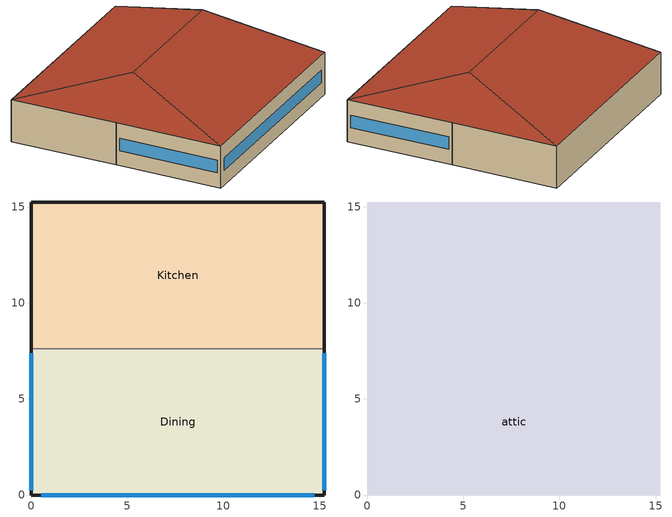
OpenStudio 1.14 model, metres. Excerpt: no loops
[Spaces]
Dining
 floor ground: 15.24,7.62 15.24,0 0,0 0,7.62 z0
 wall outside: 0,7.62 0,0 15.24,0 15.24,7.62 z0:3.05
 wall to Kitchen: 15.24,7.62 0,7.62 z0:3.05
 window: 0.51,0 14.73,0 / 0,7.37 0,0.25 / 15.24,0.25 15.24,7.37 z1.07:1.98
Kitchen
 floor ground: 15.24,15.24 15.24,7.62 0,7.62 0,15.24 z0
 wall outside: 15.24,7.62 15.24,15.24 0,15.24 0,7.62 z0:3.05
attic
 floor to Dining: 15.24,7.62 15.24,0 0,0 0,7.62 z3.05
 floor to Kitchen: 15.24,15.24 15.24,7.62 0,7.62 0,15.24 z3.05
 roof outside: 12.7,7.62,5.59 15.24,15.24,3.05 0,15.24,3.05 2.54,7.62,5.59; 12.7,7.62,5.59 15.24,0,3.05 15.24,15.24,3.05; 2.54,7.62,5.59 0,15.24,3.05 0,0,3.05; 2.54,7.62,5.59 0,0,3.05 15.24,0,3.05 12.7,7.62,5.59
[Site]
Boise Air Terminal  Uo_ID_USA: Latitude {deg}=43.62; Longitude {deg}=-116.21; Time Zone {hr}=-7; Elevation {m}=701; Terrain=City
[Building]
90.1-2013-QuickServiceRestaurant-ASHRAE 169-5B created: 2018-06-11 17:50:23 -0700: North Axis {deg}=0; Default Construction Set=90.1-2013 - QckSrvRest - ASHRAE 169-5B; Standards Building Type=QuickServiceRestaurant
[Site:GroundTemperature:BuildingSurface]
20.09, 20.09, 20.11, 20.19, 20.32, 22.66, 23.14, 23.28, 23.26, 20.96, 20.51, 20.27
[Site:WaterMainsTemperature]
Calculation Method=Correlation; Annual Average Outdoor Air Temperature {C}=11.15; Maximum Difference In Monthly Average Outdoor Air Temperatures {deltaC}=26.2
[SizingPeriod:DesignDay] Barometric Pressure {Pa}=93182; Sky Clearness=0; Rain Indicator=0; Snow Indicator=0; Day of Month=21; Daylight Saving Time Indicator=0; Humidity Indicating Type=Wetbulb; Dry-Bulb Temperature Range Modifier Type=DefaultMultipliers
Name | Maximum Dry-Bulb Temperature {C} | Daily Dry-Bulb Temperature Range {deltaC} | Humidity Indicating Conditions at Maximum Dry-Bulb | Wind Speed {m/s} | Wind Direction {deg} | Month | Day Type | Solar Model Indicator | ASHRAE Taub | ASHRAE Taud
Boise Air Terminal  Uo Ann Htg 99.6% Condns DB | -16.3 | 0 | -16.3 | 2.3 | 120 | 12 | WinterDesignDay | ASHRAEClearSky
Boise Air Terminal  Uo Ann Clg .4% Condns DB=>MWB | 36.7 | 16.7 | 17.9 | 4.2 | 330 | 7 | SummerDesignDay | ASHRAETau | 0.398 | 2.125
[ClimateZones]
Climate Zone Value 1=5B
[Material:NoMass] Thermal Absorptance=0.9; Solar Absorptance=0.7
Name | Roughness | Thermal Resistance {m2-K/W} | Visible Absorptance
CP02 CARPET PAD | VeryRough | 0.21648 | 0.8
Typical Insulation R-14.97 | Smooth | 2.63723 | 0.7
Typical Carpet Pad | Smooth | 0.21648 | 0.8
Typical Insulation R-17.43 | Smooth | 3.06942 | 0.7
Typical Insulation R-45.98; Typical Insulation R-45.98 1 | Smooth | 8.09839 | 0.7
Typical Insulation R-1.15 | Smooth | 0.202509 | 0.7
Typical Insulation R-1.15 1 | Smooth | 0.202527 | 0.7
[Material]
Name | Roughness | Thickness {m} | Conductivity {W/m-K} | Density {kg/m3} | Specific Heat {J/kg-K} | Thermal Absorptance | Solar Absorptance | Visible Absorptance
100mm Normalweight concrete floor | MediumSmooth | 0.1016 | 2.31 | 2322 | 832
G01 13mm gypsum board | Smooth | 0.0127 | 0.16 | 800 | 1090 | 0.9 | 0.7 | 0.5
4 in. Normalweight Concrete Floor | MediumRough | 0.1016 | 2.31 | 2322 | 832 | 0.9 | 0.7 | 0.7
25mm Stucco | Smooth | 0.0254 | 0.72 | 1856 | 840 | 0.9 | 0.7 | 0.7
5/8 in. Gypsum Board | MediumSmooth | 0.0159 | 0.16 | 800 | 1090 | 0.9 | 0.7 | 0.7
8 in. Normalweight Concrete Floor | MediumRough | 0.2032 | 2.31 | 2322 | 832 | 0.9 | 0.7 | 0.7
8 in. Concrete Block Basement Wall | MediumRough | 0.2032 | 1.326 | 1842 | 912 | 0.9 | 0.7 | 0.7
F08 Metal surface | Smooth | 0.0008 | 45.28 | 7824 | 500 | 0.9 | 0.7 | 0.7
G05 25mm wood | MediumSmooth | 0.0254 | 0.15 | 608 | 1630 | 0.9 | 0.5 | 0.5
5/8 in. Plywood | Smooth | 0.0159 | 0.12 | 544 | 1210 | 0.9 | 0.7 | 0.7
Asphalt Shingles | VeryRough | 0.0032 | 0.04 | 1120 | 1260 | 0.9 | 0.7 | 0.7
Std Wood 6inch | MediumSmooth | 0.15 | 0.12 | 540 | 1210 | 0.9 | 0.7 | 0.7
[Construction]
Typical Insulated Exterior Mass Floor R-17.54: Typical Insulation R-14.97, 4 in. Normalweight Concrete Floor, Typical Carpet Pad
Typical Insulated Wood Framed Exterior Wall R-19.61: 25mm Stucco, 5/8 in. Gypsum Board, Typical Insulation R-17.43, 5/8 in. Gypsum Board
Typical Wood Joist Attic Floor R-47.62: 5/8 in. Gypsum Board, Typical Insulation R-45.98
Typical Interior Floor: 100mm Normalweight concrete floor, CP02 CARPET PAD
Typical Interior Wall: G01 13mm gypsum board, G01 13mm gypsum board
Typical Interior Ceiling: CP02 CARPET PAD, 100mm Normalweight concrete floor
Typical Insulated Carpeted 8in Slab Floor: 8 in. Normalweight Concrete Floor, Typical Carpet Pad
Typical Insulated Basement Mass Wall: 8 in. Concrete Block Basement Wall
U 0.42 SHGC 0.40 Dbl LoE (e2-.1) Tint 6mm/6mm Air: LoE TINT 6MM, AIR 6MM, CLEAR 6MM
Typical Insulated Metal Door R-2.0: F08 Metal surface, Typical Insulation R-1.15
Typical Overhead Door R-2.0: Typical Insulation R-1.15 1
Window_U_0.50_SHGC_0.40_Skylight_Frame_Width_0.430_in: Glass_2052_LayerAvg, Gap_1_W_0_0038, Glass_2027F_LayerAvg
Typical Interior Window: Clear 3mm
Typical Interior Door; Typical Interior Partition: G05 25mm wood
Typical Attic Soffit: 5/8 in. Plywood
Typical Uninsulated Wood Joist Attic Roof: Asphalt Shingles, 5/8 in. Plywood
Typical Wood Joist Attic Floor R-47.62 1: 5/8 in. Gypsum Board, Typical Insulation R-45.98 1
InteriorFurnishings: Std Wood 6inch
[DefaultConstructionSet]
Name | Default Exterior Surface Constructions | Default Interior Surface Constructions | Default Ground Contact Surface Constructions | Default Exterior SubSurface Constructions | Default Interior SubSurface Constructions | Interior Partition Construction
90.1-2013 - QckSrvRest - ASHRAE 169-5B | Default Surface Constructions 1 | Default Surface Constructions 2 | Default Surface Constructions 3 | Default Sub Surface Constructions 1 | Default Sub Surface Constructions 2 | Typical Interior Partition
90.1-2013 - Attic - ASHRAE 169-5B | Default Surface Constructions 4 | Default Surface Constructions 5 | Default Surface Constructions 6 | Default Sub Surface Constructions 3 | Default Sub Surface Constructions 4
[DefaultSurfaceConstructions]
Name | Floor Construction | Wall Construction | Roof Ceiling Construction
Default Surface Constructions 1 | Typical Insulated Exterior Mass Floor R-17.54 | Typical Insulated Wood Framed Exterior Wall R-19.61 | Typical Wood Joist Attic Floor R-47.62
Default Surface Constructions 2 | Typical Interior Floor | Typical Interior Wall | Typical Interior Ceiling
Default Surface Constructions 3 | Typical Insulated Carpeted 8in Slab Floor | Typical Insulated Basement Mass Wall
Default Surface Constructions 4 | Typical Attic Soffit |  | Typical Uninsulated Wood Joist Attic Roof
Default Surface Constructions 5 | Typical Wood Joist Attic Floor R-47.62 1
Default Surface Constructions 6
[DefaultSubSurfaceConstructions]
Name | Fixed Window Construction | Operable Window Construction | Door Construction | Overhead Door Construction | Skylight Construction | Tubular Daylight Dome Construction | Tubular Daylight Diffuser Construction
Default Sub Surface Constructions 1 | U 0.42 SHGC 0.40 Dbl LoE (e2-.1) Tint 6mm/6mm Air | U 0.42 SHGC 0.40 Dbl LoE (e2-.1) Tint 6mm/6mm Air | Typical Insulated Metal Door R-2.0 | Typical Overhead Door R-2.0 | Window_U_0.50_SHGC_0.40_Skylight_Frame_Width_0.430_in | Typical Interior Window | Typical Interior Window
Default Sub Surface Constructions 2 | Typical Interior Window | Typical Interior Window | Typical Interior Door
Default Sub Surface Constructions 3; Default Sub Surface Constructions 4
[WindowMaterial:Glazing] Optical Data Type=SpectralAverage; Infrared Transmittance at Normal Incidence=0; Dirt Correction Factor for Solar and Visible Transmittance=1; Solar Diffusing=No
Name | Thickness {m} | Solar Transmittance at Normal Incidence | Front Side Solar Reflectance at Normal Incidence | Back Side Solar Reflectance at Normal Incidence | Visible Transmittance at Normal Incidence | Front Side Visible Reflectance at Normal Incidence | Back Side Visible Reflectance at Normal Incidence | Front Side Infrared Hemispherical Emissivity | Back Side Infrared Hemispherical Emissivity | Conductivity {W/m-K}
LoE TINT 6MM | 0.006 | 0.36 | 0.093 | 0.2 | 0.5 | 0.035 | 0.054 | 0.84 | 0.1 | 0.9
CLEAR 6MM | 0.006 | 0.775 | 0.071 | 0.071 | 0.881 | 0.08 | 0.08 | 0.84 | 0.84 | 0.9
Glass_2052_LayerAvg | 0.00837 | 0.507767 | 0.054228 | 0.0544931 | 0.586833 | 0.05805 | 0.058397 | 0.84 | 0.84 | 1
Glass_2027F_LayerAvg | 0.004 | 0.369744 | 0.470069 | 0.340935 | 0.765222 | 0.0546 | 0.073741 | 0.03675 | 0.84 | 1
Clear 3mm | 0.003 | 0.837 | 0.075 | 0.075 | 0.898 | 0.081 | 0.081 | 0.84 | 0.84 | 0.9
[WindowMaterial:Gas] Gas Type=Air
Name | Thickness {m}
AIR 6MM | 0.0063
Gap_1_W_0_0038 | 0.0038
[Space]
Name | Space Type | Building Story | Thermal Zone | Part of Total Floor Area
Dining | QuickServiceRestaurant Dining | Building Story 1 | Dining ZN | Yes
Kitchen | QuickServiceRestaurant Kitchen | Building Story 1 | Kitchen ZN | Yes
attic | QuickServiceRestaurant Attic |  | attic ZN | No
[SpaceType] Standards Building Type=QuickServiceRestaurant
Name | Default Schedule Set | Design Specification Outdoor Air Object | Standards Space Type | Default Construction Set
QuickServiceRestaurant Dining | QuickServiceRestaurant Dining Schedule Set | QuickServiceRestaurant Dining Ventilation | Dining
QuickServiceRestaurant Kitchen | QuickServiceRestaurant Kitchen Schedule Set | QuickServiceRestaurant Kitchen Ventilation | Kitchen
QuickServiceRestaurant Attic | QuickServiceRestaurant Attic Schedule Set | QuickServiceRestaurant Attic Ventilation | Attic | 90.1-2013 - Attic - ASHRAE 169-5B
[DesignSpecification:OutdoorAir] Outdoor Air Flow per Person {m3/s-person}=0; Outdoor Air Flow Air Changes per Hour {1/hr}=0
Name | Outdoor Air Flow per Floor Area {m3/s-m2} | Outdoor Air Method | Outdoor Air Flow Rate {m3/s}
QuickServiceRestaurant Attic Ventilation | 0
QuickServiceRestaurant Dining Ventilation | 0.0035814 | Sum | 0
QuickServiceRestaurant Kitchen Ventilation | 0.00982478 | Sum | 0
[DefaultScheduleSet]
Name | Number of People Schedule | People Activity Level Schedule | Lighting Schedule | Electric Equipment Schedule | Infiltration Schedule | Gas Equipment Schedule
QuickServiceRestaurant Attic Schedule Set
QuickServiceRestaurant Dining Schedule Set | RestaurantFastFood BLDG_OCC_SCH | RestaurantFastFood ACTIVITY_SCH | RestaurantFastFood BLDG_LIGHT_DINING_SCH_2013 | RestaurantFastFood BLDG_EQUIP_SCH | RestaurantFastFood INFIL_SCH_PNNL
QuickServiceRestaurant Kitchen Schedule Set | RestaurantFastFood BLDG_OCC_SCH | RestaurantFastFood ACTIVITY_SCH | RestaurantFastFood BLDG_LIGHT_KITCHEN_SCH_2010_2013 | RestaurantFastFood BLDG_EQUIP_SCH | RestaurantFastFood INFIL_SCH_PNNL | RestaurantFastFood FF_GAS_EQUIP_SCH
[ThermostatSetpoint:DualSetpoint]
Name | Heating Setpoint Temperature Schedule | Cooling Setpoint Temperature Schedule
QuickServiceRestaurant Dining Thermostat 1 | RestaurantFastFood HTGSETP_SCH_NO_OPTIMUM | RestaurantFastFood CLGSETP_SCH_NO_OPTIMUM
QuickServiceRestaurant Attic Thermostat 1
QuickServiceRestaurant Kitchen Thermostat 1 | RestaurantFastFood HTGSETP_KITCHEN_SCH_NO_OPTIMUM | RestaurantFastFood CLGSETP_KITCHEN_SCH_NO_OPTIMUM
[People:Definition] Number of People Calculation Method=People/Area; Fraction Radiant=0.3
Name | People per Space Floor Area {person/m2}
QuickServiceRestaurant Dining People Definition | 0.753474
QuickServiceRestaurant Kitchen People Definition | 0.0538196
[People] Work Efficiency Schedule=Work Efficiency Schedule; Clothing Insulation Schedule=Clothing Schedule; Air Velocity Schedule=Air Velocity Schedule
Name | People Definition | Space or SpaceType
QuickServiceRestaurant Dining People | QuickServiceRestaurant Dining People Definition | QuickServiceRestaurant Dining
QuickServiceRestaurant Kitchen People | QuickServiceRestaurant Kitchen People Definition | QuickServiceRestaurant Kitchen
[Lights:Definition] Design Level Calculation Method=Watts/Area; Fraction Visible=0.2
Name | Watts per Space Floor Area {W/m2} | Fraction Radiant
QuickServiceRestaurant Dining Lights Definition | 6.99654 | 0.37
QuickServiceRestaurant Kitchen Lights Definition | 13.0243 | 0.7
[Lights] Fraction Replaceable=1
Name | Lights Definition | Space or SpaceType
QuickServiceRestaurant Dining Lights | QuickServiceRestaurant Dining Lights Definition | QuickServiceRestaurant Dining
QuickServiceRestaurant Kitchen Lights | QuickServiceRestaurant Kitchen Lights Definition | QuickServiceRestaurant Kitchen
[ElectricEquipment:Definition]
Name | Design Level Calculation Method | Watts per Space Floor Area {W/m2} | Fraction Latent | Fraction Radiant | Fraction Lost | Design Level {W}
QuickServiceRestaurant Dining Elec Equip Definition | Watts/Area | 116.788 | 0.25 | 0.3
QuickServiceRestaurant Kitchen Elec Equip Definition | Watts/Area | 270.885 | 0.25 | 0.3 | 0.3
Kitchen Electric Equipment Definition1 | EquipmentLevel |  | 0 | 0.25 | 0 | 457.5
Kitchen Electric Equipment Definition2 | EquipmentLevel |  | 0 | 0.25 | 0 | 570
[ElectricEquipment]
Name | Electric Equipment Definition | Space or SpaceType | Schedule
QuickServiceRestaurant Dining Elec Equip | QuickServiceRestaurant Dining Elec Equip Definition | QuickServiceRestaurant Dining
QuickServiceRestaurant Kitchen Elec Equip | QuickServiceRestaurant Kitchen Elec Equip Definition | QuickServiceRestaurant Kitchen
Kitchen_Reach-in-Freezer | Kitchen Electric Equipment Definition1 | QuickServiceRestaurant Kitchen | RestaurantFastFood ALWAYS_ON
Kitchen_Reach-in-Refrigerator | Kitchen Electric Equipment Definition2 | QuickServiceRestaurant Kitchen | RestaurantFastFood ALWAYS_ON
[GasEquipment:Definition]
QuickServiceRestaurant Kitchen Gas Equip Definition: Design Level Calculation Method=Watts/Area; Watts per Space Floor Area {W/m2}=791.361; Fraction Latent=0.1; Fraction Radiant=0.2; Fraction Lost=0.7
[GasEquipment]
QuickServiceRestaurant Kitchen Gas Equip: Gas Equipment Definition=QuickServiceRestaurant Kitchen Gas Equip Definition; Space or SpaceType=QuickServiceRestaurant Kitchen
[SpaceInfiltration:DesignFlowRate]
Name | Space or SpaceType | Schedule | Design Flow Rate Calculation Method | Flow per Exterior Surface Area {m3/s-m2} | Constant Term Coefficient | Temperature Term Coefficient | Velocity Term Coefficient | Velocity Squared Term Coefficient | Design Flow Rate {m3/s}
Dining Infiltration | Dining | RestaurantFastFood INFIL_SCH_PNNL | Flow/ExteriorArea | 0.000569573 | 0 | 0 | 0.224 | 0
Kitchen Infiltration | Kitchen | RestaurantFastFood INFIL_SCH_PNNL | Flow/ExteriorArea | 0.000569573 | 0 | 0 | 0.224 | 0
Dining door Infiltration | Dining | RestaurantFastFood VESTIBULE_DOOR_INFIL_SCH | Flow/Space |  |  |  |  |  | 0.583798
Space Infiltration Design Flow Rate 2 | attic | Always On | Flow/Space |  |  |  |  |  | 0.0729
[InternalMass:Definition]
Internal Mass Definition 1: Construction=InteriorFurnishings; Design Level Calculation Method=SurfaceArea/Area; Surface Area per Space Floor Area=2
[InternalMass] Internal Mass Definition=Internal Mass Definition 1
Name | Space or SpaceType
Dining Mass; Dining Mass 1 | Dining
Kitchen Mass; Kitchen Mass 1; Kitchen Mass 2; Kitchen Mass 3 | Kitchen
[ThermalZone] Use Ideal Air Loads=No
Name | Primary Daylighting Control | Fraction of Zone Controlled by Primary Daylighting Control | Secondary Daylighting Control | Fraction of Zone Controlled by Secondary Daylighting Control | Thermostat
Dining ZN | Dining Daylt Sensor 1 | 0.452426 | Dining Daylt Sensor 2 | 0.317208 | QuickServiceRestaurant Dining Thermostat 1
attic ZN |  |  |  |  | QuickServiceRestaurant Attic Thermostat 1
Kitchen ZN |  |  |  |  | QuickServiceRestaurant Kitchen Thermostat 1
[Sizing:Zone]
attic ZN: Zone Cooling Design Supply Air Temperature Input Method=SupplyAirTemperature; Zone Cooling Design Supply Air Temperature {C}=14; Zone Cooling Design Supply Air Temperature Difference {deltaC}=11.11; Zone Heating Design Supply Air Temperature Input Method=SupplyAirTemperature; Zone Heating Design Supply Air Temperature {C}=40; Zone Heating Design Supply Air Temperature Difference {deltaC}=11.11; Zone Cooling Design Supply Air Humidity Ratio {kg-H2O/kg-air}=0.0085; Zone Heating Design Supply Air Humidity Ratio {kg-H2O/kg-air}=0.008; Cooling Design Air Flow Method=DesignDay; Heating Design Air Flow Method=DesignDay; Account for Dedicated Outdoor Air System=No; Dedicated Outdoor Air System Control Strategy=NeutralSupplyAir; Dedicated Outdoor Air Low Setpoint Temperature for Design {C}=autosize; Dedicated Outdoor Air High Setpoint Temperature for Design {C}=autosize
[Refrigeration:Compressor] Rated Return Gas Temperature {C}=18.3; Rated Subcooling {deltaC}=0
Name | Refrigeration Compressor Power Curve | Refrigeration Compressor Capacity Curve
Refrigeration Compressor 1 | Refrigeration Compressor Power Curve | Refrigeration Compressor Capacity Curve
Refrigeration Compressor 2 | Refrigeration Compressor Power Curve 1 | Refrigeration Compressor Capacity Curve 1
[ZoneMixing]
Zone Mixing 1: Zone=Kitchen ZN; Schedule=RestaurantFastFood Hours_of_operation; Design Flow Rate Calculation Method=Flow/Zone; Design Flow Rate {m3/s}=0.416067; Source Zone=Dining ZN; Delta Temperature {deltaC}=0
[Exterior:Lights:Definition]
Name | Design Level {W}
Occ Sensing Exterior Lights Def | 1039.09
NonDimming Exterior Lights Def | 122.81
[Exterior:Lights] Control Option=AstronomicalClock
Name | Exterior Lights Definition | Schedule
Occ Sensing Exterior Lights Def | Occ Sensing Exterior Lights Def | RestaurantFastFood Exterior_lighting_schedule_b
NonDimming Exterior Lights Def | NonDimming Exterior Lights Def | RestaurantFastFood Exterior_lighting_schedule_a
[BuildingStory]
Building Story 1: Nominal Z Coordinate {m}=0
[EnergyManagementSystem:Sensor]
Name | Output Variable or Output Meter Index Key | Output Variable or Output Meter
OATF; OATF_1 | Environment | Site Outdoor Air Drybulb Temperature
OAWBC; OAWBC_1 | Environment | Site Outdoor Air Wetbulb Temperature
DiningZNPSZACOASch; KitchenZNPSZACOASch | RestaurantFastFood MinOA_MotorizedDamper_Sched | Schedule Value
DiningZNPSZACOAFlowMass | Node 9 | System Node Mass Flow Rate
Dining_ZNTemp | Node 1 | System Node Temperature
DiningZNPSZACSpeedRatio; KitchenZNPSZACSpeedRatio |  | Coil System Compressor Speed Ratio
KitchenZNPSZACOAFlowMass | Node 20 | System Node Mass Flow Rate
Kitchen_ZNTemp | Node 3 | System Node Temperature
[EnergyManagementSystem:Program]
DiningZNPSZACSetNumberofStages: SET DiningZNPSZACNumberofStages = 2
DiningZNPSZACEconomizerCTRLProg: SET DiningZNPSZACTimestepEconEff = 0.7; SET MaxE = 0.7; SET DiningZNPSZACDATRqd = (DiningZNPSZACDATRqd*1.8)+32; SET OATF = (OATF*1.8)+32; SET OAwbF = (OAWBC*1.8)+32; IF DiningZNPSZACOAFlowMass > (DiningZNPSZACOADesignMass*DiningZNPSZACOASch); SET EconoActive = 1; ELSE; SET EconoActive = 0; ENDIF; SET dTNeeded = 75-DiningZNPSZACDATRqd; SET CoolDesdT = ((98*0.15)+(75*(1-0.15)))-55; SET CoolLoad = dTNeeded/ CoolDesdT; IF CoolLoad > 1; SET CoolLoad = 1; ELSEIF CoolLoad < 0; SET CoolLoad = 0; ENDIF; IF EconoActive == 1; SET Stage = DiningZNPSZACNumberofStages; IF Stage == 2; IF CoolLoad < 0.6; SET DiningZNPSZACTimestepEconEff = MaxE; ELSE; SET ECOEff = 0-2.18919863612305; SET ECOEff = ECOEff+(0-0.674461284910428*CoolLoad); SET ECOEff = ECOEff+(0.000459106275872404*(OATF^2)); SET ECOEff = ECOEff+(0-0.00000484778537945252*(OATF^3)); SET ECOEff = ECOEff+(0.182915713033586*OAwbF); SET ECOEff = ECOEff+(0-0.00382838660261133*(OAwbF^2)); SET ECOEff = ECOEff+(0.0000255567460240583*(OAwbF^3)); SET DiningZNPSZACTimestepEconEff = ECOEff; ENDIF; ELSE; SET ECOEff = 2.36337942464462; SET ECOEff = ECOEff+(0-0.409939515512619*CoolLoad); SET ECOEff = ECOEff+(0-0.0565205596792225*OAwbF); SET ECOEff = ECOEff+(0-0.0000632612294169389*(OATF^2)); SET DiningZNPSZACTimestepEconEff = ECOEff+(0.000571724868775081*(OAwbF^2)); ENDIF; IF DiningZNPSZACTimestepEconEff > MaxE; SET DiningZNPSZACTimestepEconEff = MaxE; ELSEIF DiningZNPSZACTimestepEconEff < (DiningZNPSZACOADesignMass*DiningZNPSZACOASch); SET DiningZNPSZACTimestepEconEff = (DiningZNPSZACOADesignMass*DiningZNPSZACOASch); ENDIF; ENDIF
DiningZNPSZACSetFanPar: IF DiningZNPSZACNumberofStages == 1; Return; ENDIF; SET DiningZNPSZACFanPwrExp = 2.2; SET OAFrac = DiningZNPSZACOAFlowMass/DiningZNPSZACDesignFlowMass; IF  OAFrac < 0.66; SET DiningZNPSZACVenSpeed = 0.66; SET DiningZNPSZACStg1Spd = 0.66; ELSE; SET DiningZNPSZACVenSpeed = OAFrac; SET DiningZNPSZACStg1Spd = OAFrac; ENDIF; SET DiningZNPSZACStg2Spd = 1.0; SET DiningZNPSZACHeatSpeed = 1.0
DiningZNPSZACFanControl: IF DiningZNPSZACNumberofStages == 1; Return; ENDIF; IF DiningZNPSZACHeatingRTF > 0; SET Heating = DiningZNPSZACHeatingRTF; SET Ven = 1-DiningZNPSZACHeatingRTF; SET Eco = 0; SET Stage1 = 0; SET Stage2 = 0; ELSE; SET Heating = 0; SET EcoSpeed = DiningZNPSZACVenSpeed; IF DiningZNPSZACSpeedRatio == 0; IF DiningZNPSZACRTF > 0; SET Stage1 = DiningZNPSZACRTF; SET Stage2 = 0; SET Ven = 1-DiningZNPSZACRTF; SET Eco = 0; IF DiningZNPSZACOAFlowMass > (DiningZNPSZACOADesignMass*DiningZNPSZACOASch); SET DiningZNPSZACStg1Spd = 1.0; ENDIF; ELSE; SET Stage1 = 0; SET Stage2 = 0; IF DiningZNPSZACOAFlowMass > (DiningZNPSZACOADesignMass*DiningZNPSZACOASch); SET Eco = 1.0; SET Ven = 0; SET ExpDAT = DiningZNPSZACDATRqd-(1-DiningZNPSZACVenSpeed)*Dining_ZNTemp; SET ExpDAT = ExpDAT/DiningZNPSZACVenSpeed; IF OATF > ExpDAT; SET EcoSpeed = DiningZNPSZACStg2Spd; ENDIF; ELSE; SET Eco = 0; SET Ven = 1.0; ENDIF; ENDIF; ELSE; SET Stage1 = 1-DiningZNPSZACSpeedRatio; SET Stage2 = DiningZNPSZACSpeedRatio; SET Ven = 0; SET Eco = 0; IF DiningZNPSZACOAFlowMass > (DiningZNPSZACOADesignMass*DiningZNPSZACOASch); SET DiningZNPSZACStg1Spd = 1.0; ENDIF; ENDIF; ENDIF; SET FPR = Ven*(DiningZNPSZACVenSpeed ^ DiningZNPSZACFanPwrExp); SET FPR = FPR+Eco*(EcoSpeed^DiningZNPSZACFanPwrExp); SET FPR1 = Stage1*(DiningZNPSZACStg1Spd^DiningZNPSZACFanPwrExp); SET FPR = FPR+FPR1; SET FPR2 = Stage2*(DiningZNPSZACStg2Spd^DiningZNPSZACFanPwrExp); SET FPR = FPR+FPR2; SET FPR3 = Heating*(DiningZNPSZACHeatSpeed^DiningZNPSZACFanPwrExp); SET FanPwrRatio = FPR+ FPR3; SET DiningZNPSZACFanPressure = DiningZNPSZACFanDesignPressure*FanPwrRatio
KitchenZNPSZACSetNumberofStages: SET KitchenZNPSZACNumberofStages = 2
KitchenZNPSZACEconomizerCTRLProg: SET KitchenZNPSZACTimestepEconEff = 0.7; SET MaxE = 0.7; SET KitchenZNPSZACDATRqd = (KitchenZNPSZACDATRqd*1.8)+32; SET OATF = (OATF_1*1.8)+32; SET OAwbF = (OAWBC_1*1.8)+32; IF KitchenZNPSZACOAFlowMass > (KitchenZNPSZACOADesignMass*KitchenZNPSZACOASch); SET EconoActive = 1; ELSE; SET EconoActive = 0; ENDIF; SET dTNeeded = 75-KitchenZNPSZACDATRqd; SET CoolDesdT = ((98*0.15)+(75*(1-0.15)))-55; SET CoolLoad = dTNeeded/ CoolDesdT; IF CoolLoad > 1; SET CoolLoad = 1; ELSEIF CoolLoad < 0; SET CoolLoad = 0; ENDIF; IF EconoActive == 1; SET Stage = KitchenZNPSZACNumberofStages; IF Stage == 2; IF CoolLoad < 0.6; SET KitchenZNPSZACTimestepEconEff = MaxE; ELSE; SET ECOEff = 0-2.18919863612305; SET ECOEff = ECOEff+(0-0.674461284910428*CoolLoad); SET ECOEff = ECOEff+(0.000459106275872404*(OATF^2)); SET ECOEff = ECOEff+(0-0.00000484778537945252*(OATF^3)); SET ECOEff = ECOEff+(0.182915713033586*OAwbF); SET ECOEff = ECOEff+(0-0.00382838660261133*(OAwbF^2)); SET ECOEff = ECOEff+(0.0000255567460240583*(OAwbF^3)); SET KitchenZNPSZACTimestepEconEff = ECOEff; ENDIF; ELSE; SET ECOEff = 2.36337942464462; SET ECOEff = ECOEff+(0-0.409939515512619*CoolLoad); SET ECOEff = ECOEff+(0-0.0565205596792225*OAwbF); SET ECOEff = ECOEff+(0-0.0000632612294169389*(OATF^2)); SET KitchenZNPSZACTimestepEconEff = ECOEff+(0.000571724868775081*(OAwbF^2)); ENDIF; IF KitchenZNPSZACTimestepEconEff > MaxE; SET KitchenZNPSZACTimestepEconEff = MaxE; ELSEIF KitchenZNPSZACTimestepEconEff < (KitchenZNPSZACOADesignMass*KitchenZNPSZACOASch); SET KitchenZNPSZACTimestepEconEff = (KitchenZNPSZACOADesignMass*KitchenZNPSZACOASch); ENDIF; ENDIF
KitchenZNPSZACSetFanPar: IF KitchenZNPSZACNumberofStages == 1; Return; ENDIF; SET KitchenZNPSZACFanPwrExp = 2.2; SET OAFrac = KitchenZNPSZACOAFlowMass/KitchenZNPSZACDesignFlowMass; IF  OAFrac < 0.66; SET KitchenZNPSZACVenSpeed = 0.66; SET KitchenZNPSZACStg1Spd = 0.66; ELSE; SET KitchenZNPSZACVenSpeed = OAFrac; SET KitchenZNPSZACStg1Spd = OAFrac; ENDIF; SET KitchenZNPSZACStg2Spd = 1.0; SET KitchenZNPSZACHeatSpeed = 1.0
KitchenZNPSZACFanControl: IF KitchenZNPSZACNumberofStages == 1; Return; ENDIF; IF KitchenZNPSZACHeatingRTF > 0; SET Heating = KitchenZNPSZACHeatingRTF; SET Ven = 1-KitchenZNPSZACHeatingRTF; SET Eco = 0; SET Stage1 = 0; SET Stage2 = 0; ELSE; SET Heating = 0; SET EcoSpeed = KitchenZNPSZACVenSpeed; IF KitchenZNPSZACSpeedRatio == 0; IF KitchenZNPSZACRTF > 0; SET Stage1 = KitchenZNPSZACRTF; SET Stage2 = 0; SET Ven = 1-KitchenZNPSZACRTF; SET Eco = 0; IF KitchenZNPSZACOAFlowMass > (KitchenZNPSZACOADesignMass*KitchenZNPSZACOASch); SET KitchenZNPSZACStg1Spd = 1.0; ENDIF; ELSE; SET Stage1 = 0; SET Stage2 = 0; IF KitchenZNPSZACOAFlowMass > (KitchenZNPSZACOADesignMass*KitchenZNPSZACOASch); SET Eco = 1.0; SET Ven = 0; SET ExpDAT = KitchenZNPSZACDATRqd-(1-KitchenZNPSZACVenSpeed)*Kitchen_ZNTemp; SET ExpDAT = ExpDAT/KitchenZNPSZACVenSpeed; IF OATF_1 > ExpDAT; SET EcoSpeed = KitchenZNPSZACStg2Spd; ENDIF; ELSE; SET Eco = 0; SET Ven = 1.0; ENDIF; ENDIF; ELSE; SET Stage1 = 1-KitchenZNPSZACSpeedRatio; SET Stage2 = KitchenZNPSZACSpeedRatio; SET Ven = 0; SET Eco = 0; IF KitchenZNPSZACOAFlowMass > (KitchenZNPSZACOADesignMass*KitchenZNPSZACOASch); SET KitchenZNPSZACStg1Spd = 1.0; ENDIF; ENDIF; ENDIF; SET FPR = Ven*(KitchenZNPSZACVenSpeed ^ KitchenZNPSZACFanPwrExp); SET FPR = FPR+Eco*(EcoSpeed^KitchenZNPSZACFanPwrExp); SET FPR1 = Stage1*(KitchenZNPSZACStg1Spd^KitchenZNPSZACFanPwrExp); SET FPR = FPR+FPR1; SET FPR2 = Stage2*(KitchenZNPSZACStg2Spd^KitchenZNPSZACFanPwrExp); SET FPR = FPR+FPR2; SET FPR3 = Heating*(KitchenZNPSZACHeatSpeed^KitchenZNPSZACFanPwrExp); SET FanPwrRatio = FPR+ FPR3; SET KitchenZNPSZACFanPressure = KitchenZNPSZACFanDesignPressure*FanPwrRatio
[EnergyManagementSystem:ProgramCallingManager]
DiningZNPSZACSetNumberofStagesCallingManager: BeginNewEnvironment; DiningZNPSZACSetNumberofStages; DiningZNPSZACSetFanPar
DiningZNPSZACEcoManager: InsideHVACSystemIterationLoop; DiningZNPSZACEconomizerCTRLProg
DiningZNPSZACFanMainManager: BeginTimestepBeforePredictor; DiningZNPSZACFanControl
KitchenZNPSZACSetNumberofStagesCallingManager: BeginNewEnvironment; KitchenZNPSZACSetNumberofStages; KitchenZNPSZACSetFanPar
KitchenZNPSZACEcoManager: InsideHVACSystemIterationLoop; KitchenZNPSZACEconomizerCTRLProg
KitchenZNPSZACFanMainManager: BeginTimestepBeforePredictor; KitchenZNPSZACFanControl
[EnergyManagementSystem:Actuator] Actuated Component Type=Schedule:Year; Actuated Component Control Type=Schedule Value
Name | Actuated Component
DiningZNPSZACTimestepEconEff | DiningZNPSZACmaxOASch
KitchenZNPSZACTimestepEconEff | KitchenZNPSZACmaxOASch
[Daylighting:Control] Space=Dining; Position X-Coordinate {m}=7.6215; Position Z-Coordinate {m}=0.762; Illuminance Setpoint {lux}=300; Lighting Control Type=Stepped; Minimum Input Power Fraction for Continuous Dimming Control=0.3; Minimum Light Output Fraction for Continuous Dimming Control=0.2; Number of Stepped Control Steps=3; Probability Lighting will be Reset When Needed in Manual Stepped Control=1; Maximum Allowable Discomfort Glare Index=22
Name | Position Y-Coordinate {m}
Dining Daylt Sensor 1 | 1.307922
Dining Daylt Sensor 2 | 2.635661
[Schedule:Ruleset]
Name | Default Day Schedule | Summer Design Day Schedule | Winter Design Day Schedule
Clothing Schedule | Clothing Schedule Default Winter Clothes
Air Velocity Schedule | Air Velocity Schedule Default
Work Efficiency Schedule | Work Efficiency Schedule Default
RestaurantFastFood BLDG_OCC_SCH | RestaurantFastFood BLDG_OCC_SCH Default | RestaurantFastFood BLDG_OCC_SCH Summer Design Day | RestaurantFastFood BLDG_OCC_SCH Winter Design Day
RestaurantFastFood ACTIVITY_SCH | RestaurantFastFood ACTIVITY_SCH Default | RestaurantFastFood ACTIVITY_SCH Summer Design Day | RestaurantFastFood ACTIVITY_SCH Winter Design Day
RestaurantFastFood BLDG_LIGHT_DINING_SCH_2013 | RestaurantFastFood BLDG_LIGHT_DINING_SCH_2013 Default | RestaurantFastFood BLDG_LIGHT_DINING_SCH_2013 Summer Design Day | RestaurantFastFood BLDG_LIGHT_DINING_SCH_2013 Winter Design Day
RestaurantFastFood BLDG_EQUIP_SCH | RestaurantFastFood BLDG_EQUIP_SCH Default | RestaurantFastFood BLDG_EQUIP_SCH Summer Design Day | RestaurantFastFood BLDG_EQUIP_SCH Winter Design Day
RestaurantFastFood INFIL_SCH_PNNL | RestaurantFastFood INFIL_SCH_PNNL Default | RestaurantFastFood INFIL_SCH_PNNL Summer Design Day | RestaurantFastFood INFIL_SCH_PNNL Winter Design Day
RestaurantFastFood HTGSETP_SCH_NO_OPTIMUM | RestaurantFastFood HTGSETP_SCH_NO_OPTIMUM Default | RestaurantFastFood HTGSETP_SCH_NO_OPTIMUM Summer Design Day | RestaurantFastFood HTGSETP_SCH_NO_OPTIMUM Winter Design Day
RestaurantFastFood CLGSETP_SCH_NO_OPTIMUM | RestaurantFastFood CLGSETP_SCH_NO_OPTIMUM Default | RestaurantFastFood CLGSETP_SCH_NO_OPTIMUM Summer Design Day | RestaurantFastFood CLGSETP_SCH_NO_OPTIMUM Winter Design Day
RestaurantFastFood BLDG_LIGHT_KITCHEN_SCH_2010_2013 | RestaurantFastFood BLDG_LIGHT_KITCHEN_SCH_2010_2013 Default | RestaurantFastFood BLDG_LIGHT_KITCHEN_SCH_2010_2013 Summer Design Day | RestaurantFastFood BLDG_LIGHT_KITCHEN_SCH_2010_2013 Winter Design Day
RestaurantFastFood FF_GAS_EQUIP_SCH | RestaurantFastFood FF_GAS_EQUIP_SCH Default | RestaurantFastFood FF_GAS_EQUIP_SCH Summer Design Day | RestaurantFastFood FF_GAS_EQUIP_SCH Winter Design Day
RestaurantFastFood HTGSETP_KITCHEN_SCH_NO_OPTIMUM | RestaurantFastFood HTGSETP_KITCHEN_SCH_NO_OPTIMUM Default | RestaurantFastFood HTGSETP_KITCHEN_SCH_NO_OPTIMUM Summer Design Day | RestaurantFastFood HTGSETP_KITCHEN_SCH_NO_OPTIMUM Winter Design Day
RestaurantFastFood CLGSETP_KITCHEN_SCH_NO_OPTIMUM | RestaurantFastFood CLGSETP_KITCHEN_SCH_NO_OPTIMUM Default | RestaurantFastFood CLGSETP_KITCHEN_SCH_NO_OPTIMUM Summer Design Day | RestaurantFastFood CLGSETP_KITCHEN_SCH_NO_OPTIMUM Winter Design Day
RestaurantFastFood MinOA_MotorizedDamper_Sched | RestaurantFastFood MinOA_MotorizedDamper_Sched Default | RestaurantFastFood MinOA_MotorizedDamper_Sched Summer Design Day | RestaurantFastFood MinOA_MotorizedDamper_Sched Winter Design Day
RestaurantFastFood Hours_of_operation | RestaurantFastFood Hours_of_operation Default | RestaurantFastFood Hours_of_operation Summer Design Day | RestaurantFastFood Hours_of_operation Winter Design Day
RestaurantFastFood ALWAYS_ON | RestaurantFastFood ALWAYS_ON Default | RestaurantFastFood ALWAYS_ON Summer Design Day | RestaurantFastFood ALWAYS_ON Winter Design Day
RestaurantFastFood VESTIBULE_DOOR_INFIL_SCH | RestaurantFastFood VESTIBULE_DOOR_INFIL_SCH Default | RestaurantFastFood VESTIBULE_DOOR_INFIL_SCH Summer Design Day | RestaurantFastFood VESTIBULE_DOOR_INFIL_SCH Winter Design Day
Always On | Always On Default
RestaurantFastFood Exterior_lighting_schedule_b | RestaurantFastFood Exterior_lighting_schedule_b Default | RestaurantFastFood Exterior_lighting_schedule_b Summer Design Day | RestaurantFastFood Exterior_lighting_schedule_b Winter Design Day
RestaurantFastFood Exterior_lighting_schedule_a | RestaurantFastFood Exterior_lighting_schedule_a Default | RestaurantFastFood Exterior_lighting_schedule_a Summer Design Day | RestaurantFastFood Exterior_lighting_schedule_a Winter Design Day
DiningZNPSZACmaxOASch | DiningZNPSZACmaxOASchDefault
KitchenZNPSZACmaxOASch | KitchenZNPSZACmaxOASchDefault
[Schedule:Day]
Clothing Schedule Default Winter Clothes; RestaurantFastFood BLDG_OCC_SCH Summer Design Day; RestaurantFastFood BLDG_LIGHT_DINING_SCH_2013 Summer Design Day; RestaurantFastFood BLDG_LIGHT_KITCHEN_SCH_2010_2013 Summer Design Day; RestaurantFastFood ALWAYS_ON Default; RestaurantFastFood ALWAYS_ON Winter Design Day; RestaurantFastFood ALWAYS_ON Summer Design Day; RestaurantFastFood VESTIBULE_DOOR_INFIL_SCH Summer Design Day; Always On Default: 24, 0, 1
Clothing Schedule Summer Clothes: 24, 0, 0.5
Air Velocity Schedule Default: 24, 0, 0.2
Work Efficiency Schedule Default; RestaurantFastFood BLDG_OCC_SCH Winter Design Day; RestaurantFastFood BLDG_LIGHT_DINING_SCH_2013 Winter Design Day; RestaurantFastFood BLDG_EQUIP_SCH Winter Design Day; RestaurantFastFood BLDG_LIGHT_KITCHEN_SCH_2010_2013 Winter Design Day; RestaurantFastFood FF_GAS_EQUIP_SCH Winter Design Day; RestaurantFastFood VESTIBULE_DOOR_INFIL_SCH Winter Design Day: 24, 0, 0
RestaurantFastFood BLDG_OCC_SCH Default: 1, 0, 0.05, 6, 0, 0, 7, 0, 0.05, 9, 0, 0.5, 11, 0, 0.2, 12, 0, 0.3, 14, 0, 0.5, 15, 0, 0.3, 16, 0, 0.2, 17, 0, 0.25, 18, 0, 0.35, 19, 0, 0.55, 20, 0, 0.65, 21, 0, 0.7, 22, 0, 0.35, 24, 0, 0.2
RestaurantFastFood BLDG_OCC_SCH Sat Day: 1, 0, 0.05, 6, 0, 0, 7, 0, 0.05, 9, 0, 0.5, 10, 0, 0.4, 11, 0, 0.2, 12, 0, 0.45, 14, 0, 0.5, 15, 0, 0.35, 18, 0, 0.3, 19, 0, 0.7, 20, 0, 0.9, 21, 0, 0.7, 22, 0, 0.65, 23, 0, 0.55, 24, 0, 0.35
RestaurantFastFood BLDG_OCC_SCH Wkdy Day: 1, 0, 0.05, 5, 0, 0, 6, 0, 0.05, 7, 0, 0.1, 10, 0, 0.4, 11, 0, 0.2, 12, 0, 0.5, 13, 0, 0.8, 14, 0, 0.7, 15, 0, 0.4, 16, 0, 0.2, 17, 0, 0.25, 18, 0, 0.5, 21, 0, 0.8, 22, 0, 0.5, 23, 0, 0.35, 24, 0, 0.2
RestaurantFastFood ACTIVITY_SCH Default; RestaurantFastFood ACTIVITY_SCH Winter Design Day; RestaurantFastFood ACTIVITY_SCH Summer Design Day: 24, 0, 120
RestaurantFastFood BLDG_LIGHT_DINING_SCH_2013 Default: 1, 0, 0.1865, 6, 0, 0.15, 8, 0, 0.2797, 10, 0, 0.4662, 16, 0, 0.6527, 22, 0, 0.5594, 23, 0, 0.4662, 24, 0, 0.2797
RestaurantFastFood BLDG_LIGHT_DINING_SCH_2013 Sat Day: 1, 0, 0.1865, 6, 0, 0.15, 8, 0, 0.2797, 10, 0, 0.5594, 17, 0, 0.7459, 22, 0, 0.8391, 23, 0, 0.4662, 24, 0, 0.2797
RestaurantFastFood BLDG_LIGHT_DINING_SCH_2013 Wkdy Day: 1, 0, 0.1399, 5, 0, 0.15, 6, 0, 0.1865, 8, 0, 0.373, 10, 0, 0.5594, 22, 0, 0.8391, 23, 0, 0.4662, 24, 0, 0.2797
RestaurantFastFood BLDG_EQUIP_SCH Default; RestaurantFastFood BLDG_EQUIP_SCH Default|Sat|Wkdy Day; RestaurantFastFood FF_GAS_EQUIP_SCH Default; RestaurantFastFood FF_GAS_EQUIP_SCH Default|Sat|Wkdy Day: 1, 0, 0.03, 2, 0, 0.02, 3, 0, 0.03, 4, 0, 0.02, 5, 0, 0.05, 6, 0, 0.12, 7, 0, 0.13, 8, 0, 0.15, 9, 0, 0.18, 10, 0, 0.21, 11, 0, 0.26, 12, 0, 0.29, 13, 0, 0.27, 14, 0, 0.25, 16, 0, 0.23, 18, 0, 0.26, 19, 0, 0.24, 20, 0, 0.22, 21, 0, 0.2, 22, 0, 0.18, 23, 0, 0.09, 24, 0, 0.03
RestaurantFastFood BLDG_EQUIP_SCH Summer Design Day; RestaurantFastFood FF_GAS_EQUIP_SCH Summer Design Day: 24, 0, 0.29
RestaurantFastFood INFIL_SCH_PNNL Default; RestaurantFastFood INFIL_SCH_PNNL Winter Design Day; RestaurantFastFood INFIL_SCH_PNNL Summer Design Day; RestaurantFastFood INFIL_SCH_PNNL Default|WntrDsn|SmrDsn|Sat|Wkdy Day: 1, 0, 0.25, 5, 0, 1, 24, 0, 0.25
RestaurantFastFood HTGSETP_SCH_NO_OPTIMUM Default; RestaurantFastFood HTGSETP_SCH_NO_OPTIMUM Default|Sat|Wkdy Day: 3, 0, 15.56, 24, 0, 21.11
RestaurantFastFood HTGSETP_SCH_NO_OPTIMUM Summer Design Day; RestaurantFastFood HTGSETP_KITCHEN_SCH_NO_OPTIMUM Summer Design Day: 24, 0, 15.56
RestaurantFastFood HTGSETP_SCH_NO_OPTIMUM Winter Design Day: 5, 0, 15.56, 6, 0, 18.33, 24, 0, 21.11
RestaurantFastFood CLGSETP_SCH_NO_OPTIMUM Default; RestaurantFastFood CLGSETP_SCH_NO_OPTIMUM Default|Sat|Wkdy Day: 3, 0, 30, 24, 0, 23.89
RestaurantFastFood CLGSETP_SCH_NO_OPTIMUM Summer Design Day: 5, 0, 30, 6, 0, 26.67, 24, 0, 23.89
RestaurantFastFood CLGSETP_SCH_NO_OPTIMUM Winter Design Day; RestaurantFastFood CLGSETP_KITCHEN_SCH_NO_OPTIMUM Winter Design Day: 24, 0, 30
RestaurantFastFood BLDG_LIGHT_KITCHEN_SCH_2010_2013 Default: 1, 0, 0.17776, 6, 0, 0.15, 8, 0, 0.26664, 10, 0, 0.4444, 16, 0, 0.62216, 22, 0, 0.53328, 23, 0, 0.4444, 24, 0, 0.26664
RestaurantFastFood BLDG_LIGHT_KITCHEN_SCH_2010_2013 Sat Day: 1, 0, 0.17776, 6, 0, 0.15, 8, 0, 0.26664, 10, 0, 0.53328, 17, 0, 0.71104, 22, 0, 0.79992, 23, 0, 0.4444, 24, 0, 0.26664
RestaurantFastFood BLDG_LIGHT_KITCHEN_SCH_2010_2013 Wkdy Day: 1, 0, 0.13332, 5, 0, 0.15, 6, 0, 0.17776, 8, 0, 0.35552, 10, 0, 0.53328, 22, 0, 0.79992, 23, 0, 0.4444, 24, 0, 0.26664
RestaurantFastFood HTGSETP_KITCHEN_SCH_NO_OPTIMUM Default; RestaurantFastFood HTGSETP_KITCHEN_SCH_NO_OPTIMUM Default|Sat|Wkdy Day: 3, 0, 15.56, 24, 0, 18.89
RestaurantFastFood HTGSETP_KITCHEN_SCH_NO_OPTIMUM Winter Design Day: 5, 0, 15.56, 6, 0, 17.22, 24, 0, 18.89
RestaurantFastFood CLGSETP_KITCHEN_SCH_NO_OPTIMUM Default; RestaurantFastFood CLGSETP_KITCHEN_SCH_NO_OPTIMUM Default|Sat|Wkdy Day: 3, 0, 30, 24, 0, 26.11
RestaurantFastFood CLGSETP_KITCHEN_SCH_NO_OPTIMUM Summer Design Day: 5, 0, 30, 6, 0, 28.33, 24, 0, 26.11
RestaurantFastFood MinOA_MotorizedDamper_Sched Default; RestaurantFastFood MinOA_MotorizedDamper_Sched Winter Design Day; RestaurantFastFood MinOA_MotorizedDamper_Sched Summer Design Day; RestaurantFastFood MinOA_MotorizedDamper_Sched Default|WntrDsn|SmrDsn|Sun|Wkdy Day; RestaurantFastFood Exterior_lighting_schedule_a Default; RestaurantFastFood Exterior_lighting_schedule_a Winter Design Day; RestaurantFastFood Exterior_lighting_schedule_a Summer Design Day: 1, 0, 1, 6, 0, 0, 24, 0, 1
RestaurantFastFood Hours_of_operation Default; RestaurantFastFood Hours_of_operation Winter Design Day; RestaurantFastFood Hours_of_operation Summer Design Day; RestaurantFastFood Hours_of_operation Default|WntrDsn|SmrDsn|Sun|Wkdy Day: 1, 0, 1, 5, 0, 0, 24, 0, 1
RestaurantFastFood VESTIBULE_DOOR_INFIL_SCH Default: 6, 0, 0, 7, 0, 0.131, 9, 0, 0.542, 11, 0, 0.241, 12, 0, 0.345, 14, 0, 0.542, 15, 0, 0.345, 16, 0, 0.241, 17, 0, 0.345, 18, 0, 0.445, 19, 0, 0.542, 20, 0, 0.637, 21, 0, 0.73, 22, 0, 0.445, 24, 0, 0.241
RestaurantFastFood VESTIBULE_DOOR_INFIL_SCH Sat Day: 6, 0, 0, 7, 0, 0.131, 9, 0, 0.542, 10, 0, 0.445, 11, 0, 0.241, 12, 0, 0.445, 14, 0, 0.542, 15, 0, 0.445, 18, 0, 0.345, 19, 0, 0.73, 20, 0, 0.911, 21, 0, 0.73, 22, 0, 0.637, 23, 0, 0.542, 24, 0, 0.345
RestaurantFastFood VESTIBULE_DOOR_INFIL_SCH Wkdy Day: 6, 0, 0, 7, 0, 0.131, 10, 0, 0.445, 11, 0, 0.241, 12, 0, 0.542, 13, 0, 0.821, 14, 0, 0.73, 15, 0, 0.445, 16, 0, 0.241, 17, 0, 0.345, 18, 0, 0.542, 21, 0, 0.821, 22, 0, 0.542, 23, 0, 0.345, 24, 0, 0.241
RestaurantFastFood Exterior_lighting_schedule_b Default; RestaurantFastFood Exterior_lighting_schedule_b Winter Design Day; RestaurantFastFood Exterior_lighting_schedule_b Summer Design Day: 1, 0, 1, 6, 0, 0.7, 24, 0, 1
DiningZNPSZACmaxOASchDefault; KitchenZNPSZACmaxOASchDefault: 24, 0, 0.7
[Schedule:Rule] Date Specification Type=DateRange; Start Day=1
Name | Schedule Ruleset | Rule Order | Day Schedule | Start Month | End Month | End Day | Apply Saturday | Apply Monday | Apply Tuesday | Apply Wednesday | Apply Thursday | Apply Friday | Apply Sunday
Schedule Rule 1 | Clothing Schedule | 0 | Clothing Schedule Summer Clothes | 5 | 9 | 30
Schedule Rule 2 | RestaurantFastFood BLDG_OCC_SCH | 1 | RestaurantFastFood BLDG_OCC_SCH Sat Day | 1 | 12 | 31 | Yes
Schedule Rule 3 | RestaurantFastFood BLDG_OCC_SCH | 0 | RestaurantFastFood BLDG_OCC_SCH Wkdy Day | 1 | 12 | 31 |  | Yes | Yes | Yes | Yes | Yes
Schedule Rule 4 | RestaurantFastFood BLDG_LIGHT_DINING_SCH_2013 | 1 | RestaurantFastFood BLDG_LIGHT_DINING_SCH_2013 Sat Day | 1 | 12 | 31 | Yes
Schedule Rule 5 | RestaurantFastFood BLDG_LIGHT_DINING_SCH_2013 | 0 | RestaurantFastFood BLDG_LIGHT_DINING_SCH_2013 Wkdy Day | 1 | 12 | 31 |  | Yes | Yes | Yes | Yes | Yes
Schedule Rule 6 | RestaurantFastFood BLDG_EQUIP_SCH | 0 | RestaurantFastFood BLDG_EQUIP_SCH Default|Sat|Wkdy Day | 1 | 12 | 31 | Yes | Yes | Yes | Yes | Yes | Yes
Schedule Rule 7 | RestaurantFastFood INFIL_SCH_PNNL | 0 | RestaurantFastFood INFIL_SCH_PNNL Default|WntrDsn|SmrDsn|Sat|Wkdy Day | 1 | 12 | 31 | Yes | Yes | Yes | Yes | Yes | Yes
Schedule Rule 8 | RestaurantFastFood HTGSETP_SCH_NO_OPTIMUM | 0 | RestaurantFastFood HTGSETP_SCH_NO_OPTIMUM Default|Sat|Wkdy Day | 1 | 12 | 31 | Yes | Yes | Yes | Yes | Yes | Yes
Schedule Rule 9 | RestaurantFastFood CLGSETP_SCH_NO_OPTIMUM | 0 | RestaurantFastFood CLGSETP_SCH_NO_OPTIMUM Default|Sat|Wkdy Day | 1 | 12 | 31 | Yes | Yes | Yes | Yes | Yes | Yes
Schedule Rule 10 | RestaurantFastFood BLDG_LIGHT_KITCHEN_SCH_2010_2013 | 1 | RestaurantFastFood BLDG_LIGHT_KITCHEN_SCH_2010_2013 Sat Day | 1 | 12 | 31 | Yes
Schedule Rule 11 | RestaurantFastFood BLDG_LIGHT_KITCHEN_SCH_2010_2013 | 0 | RestaurantFastFood BLDG_LIGHT_KITCHEN_SCH_2010_2013 Wkdy Day | 1 | 12 | 31 |  | Yes | Yes | Yes | Yes | Yes
Schedule Rule 12 | RestaurantFastFood FF_GAS_EQUIP_SCH | 0 | RestaurantFastFood FF_GAS_EQUIP_SCH Default|Sat|Wkdy Day | 1 | 12 | 31 | Yes | Yes | Yes | Yes | Yes | Yes
Schedule Rule 13 | RestaurantFastFood HTGSETP_KITCHEN_SCH_NO_OPTIMUM | 0 | RestaurantFastFood HTGSETP_KITCHEN_SCH_NO_OPTIMUM Default|Sat|Wkdy Day | 1 | 12 | 31 | Yes | Yes | Yes | Yes | Yes | Yes
Schedule Rule 14 | RestaurantFastFood CLGSETP_KITCHEN_SCH_NO_OPTIMUM | 0 | RestaurantFastFood CLGSETP_KITCHEN_SCH_NO_OPTIMUM Default|Sat|Wkdy Day | 1 | 12 | 31 | Yes | Yes | Yes | Yes | Yes | Yes
Schedule Rule 16 | RestaurantFastFood MinOA_MotorizedDamper_Sched | 0 | RestaurantFastFood MinOA_MotorizedDamper_Sched Default|WntrDsn|SmrDsn|Sun|Wkdy Day | 1 | 12 | 31 |  | Yes | Yes | Yes | Yes | Yes | Yes
Schedule Rule 17 | RestaurantFastFood Hours_of_operation | 0 | RestaurantFastFood Hours_of_operation Default|WntrDsn|SmrDsn|Sun|Wkdy Day | 1 | 12 | 31 |  | Yes | Yes | Yes | Yes | Yes | Yes
Schedule Rule 22 | RestaurantFastFood VESTIBULE_DOOR_INFIL_SCH | 1 | RestaurantFastFood VESTIBULE_DOOR_INFIL_SCH Sat Day | 1 | 12 | 31 | Yes
Schedule Rule 23 | RestaurantFastFood VESTIBULE_DOOR_INFIL_SCH | 0 | RestaurantFastFood VESTIBULE_DOOR_INFIL_SCH Wkdy Day | 1 | 12 | 31 |  | Yes | Yes | Yes | Yes | Yes
[Curve:Bicubic] Minimum Value of x=-23.3; Maximum Value of x=7.2; Minimum Value of y=10; Maximum Value of y=60; Input Unit Type for X=Temperature; Input Unit Type for Y=Temperature
Name | Coefficient1 Constant | Coefficient2 x | Coefficient3 x**2 | Coefficient4 y | Coefficient5 y**2 | Coefficient6 x*y | Coefficient7 x**3 | Coefficient8 y**3 | Coefficient9 x**2*y | Coefficient10 x*y**2 | Output Unit Type
Refrigeration Compressor Power Curve; Refrigeration Compressor Power Curve 1 | 4451.46 | -166.108 | -5.35664 | 263.553 | -0.958849 | 8.09252 | -0.0239354 | 0.000633306 | 0.0778798 | -0.0167386 | Power
Refrigeration Compressor Capacity Curve; Refrigeration Compressor Capacity Curve 1 | 83249.9 | 3147.96 | 44.9276 | -1035.51 | 3.74692 | -37.3907 | 0.179897 | -0.0199971 | -0.481641 | 0.0428673 | Capacity
